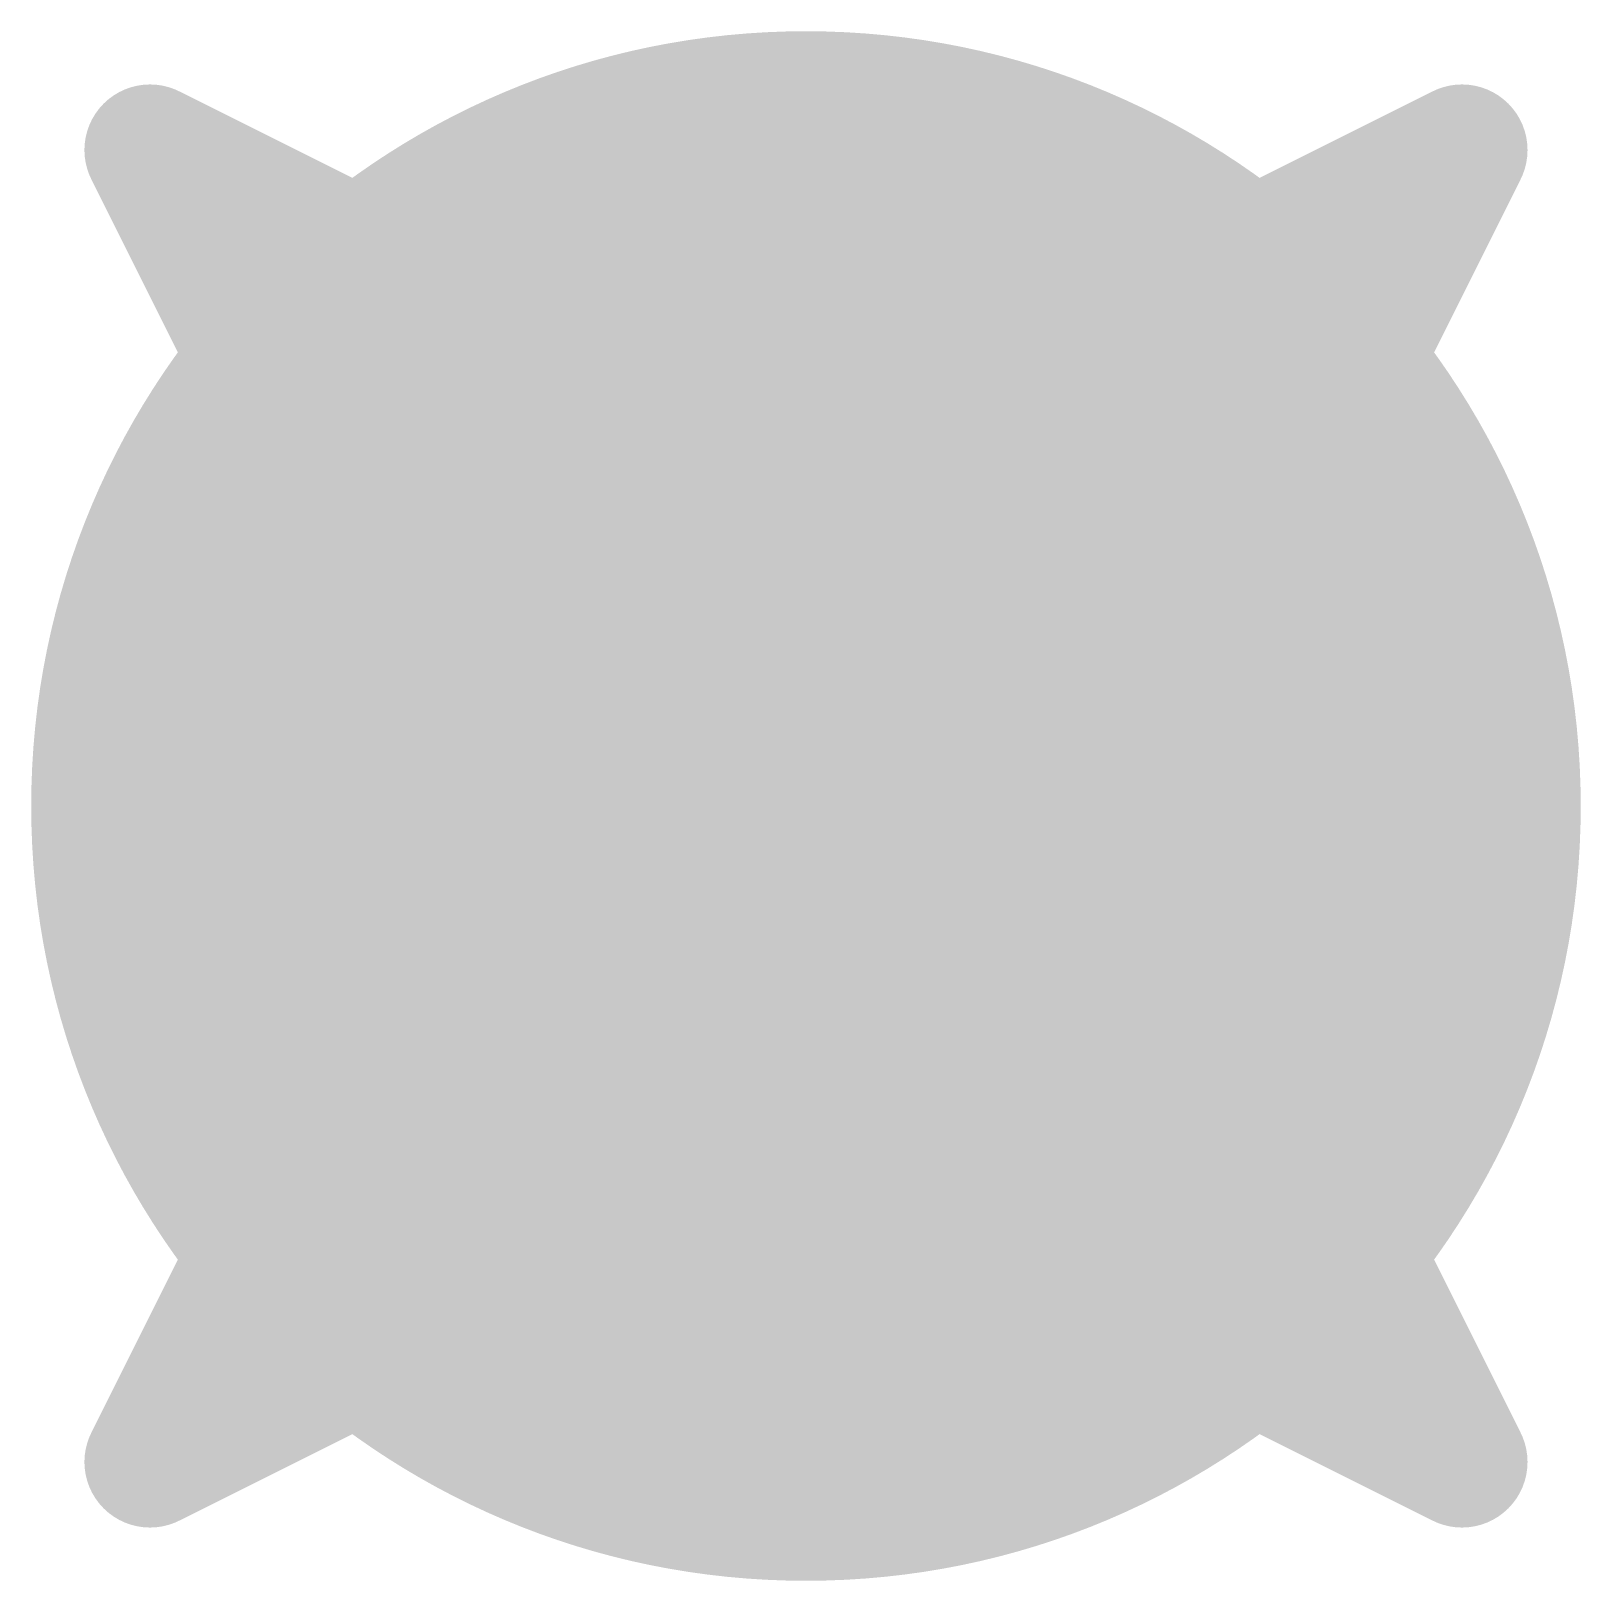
# Model space of a CAD drawing. Header units: inches. Extents: x -0.03 to 9.71, y 0.01 to 4.44.
# Drawn here: x 3.6496 to 3.67323, y 2.2126 to 2.23622 of the extents above; entities that cross this region are included whole.
import ezdxf

# ---------------------------------------------------------------- set-up
doc = ezdxf.new("R2010")
doc.units = ezdxf.units.IN
doc.header["$MEASUREMENT"] = 0
for name, color, linetype in [('Bottom Layer', 5, 'Continuous'), ('Drill Drawing', 1, 'Continuous'), ('Layer 1', 16, 'Continuous'), ('Layer 2', 76, 'Continuous'), ('Top Layer', 1, 'Continuous'), ('Via Holes', 16, 'Continuous')]:
    doc.layers.add(name, color=color, linetype=linetype)

msp = doc.modelspace()

# ---------------------------------------------------------------- hatches: boundary and pattern name
at = {"layer": 'Bottom Layer'}
h = msp.add_hatch(color=5, dxfattribs=at)
edge = h.paths.add_edge_path()
edge.add_arc((3.661417, 2.22441), 0.011811, 0, 360)
at = {"layer": 'Layer 1'}
h = msp.add_hatch(color=16, dxfattribs=at)
edge = h.paths.add_edge_path()
edge.add_arc((3.661417, 2.22441), 0.011811, 0, 360)
at = {"layer": 'Layer 2'}
h = msp.add_hatch(color=76, dxfattribs=at)
edge = h.paths.add_edge_path()
edge.add_arc((3.661417, 2.22441), 0.011811, 0, 360)
at = {"layer": 'Top Layer'}
h = msp.add_hatch(color=1, dxfattribs=at)
edge = h.paths.add_edge_path()
edge.add_arc((3.661417, 2.22441), 0.011811, 0, 360)
at = {"layer": 'Via Holes'}
h = msp.add_hatch(color=7, dxfattribs=at)
edge = h.paths.add_edge_path()
edge.add_arc((3.661417, 2.22441), 0.005906, 0, 360)

# ---------------------------------------------------------------- linework, layer by layer
at = {"layer": 'Drill Drawing'}
for points in [[(3.651417, 2.23441, 0.002, 0.002, 0), (3.661417, 2.22941, 0.002, 0.002, 0)], [(3.651417, 2.23441, 0.002, 0.002, 0), (3.656417, 2.22441, 0.002, 0.002, 0)], [(3.661417, 2.22941, 0.002, 0.002, 0), (3.671417, 2.23441, 0.002, 0.002, 0)], [(3.666417, 2.22441, 0.002, 0.002, 0), (3.671417, 2.23441, 0.002, 0.002, 0)], [(3.651417, 2.21441, 0.002, 0.002, 0), (3.656417, 2.22441, 0.002, 0.002, 0)], [(3.666417, 2.22441, 0.002, 0.002, 0), (3.671417, 2.21441, 0.002, 0.002, 0)], [(3.651417, 2.21441, 0.002, 0.002, 0), (3.661417, 2.21941, 0.002, 0.002, 0)], [(3.661417, 2.21941, 0.002, 0.002, 0), (3.671417, 2.21441, 0.002, 0.002, 0)]]:
    msp.add_lwpolyline(points, format="xyseb", dxfattribs=at)
for points in [[(3.650917, 2.23441, 0.001, 0.001, 1), (3.651917, 2.23441, 0.001, 0.001, 1)], [(3.650917, 2.23441, 0.001, 0.001, 1), (3.651917, 2.23441, 0.001, 0.001, 1)], [(3.670917, 2.23441, 0.001, 0.001, 1), (3.671917, 2.23441, 0.001, 0.001, 1)], [(3.670917, 2.23441, 0.001, 0.001, 1), (3.671917, 2.23441, 0.001, 0.001, 1)], [(3.660917, 2.22941, 0.001, 0.001, 1), (3.661917, 2.22941, 0.001, 0.001, 1)], [(3.660917, 2.22941, 0.001, 0.001, 1), (3.661917, 2.22941, 0.001, 0.001, 1)], [(3.655917, 2.22441, 0.001, 0.001, 1), (3.656917, 2.22441, 0.001, 0.001, 1)], [(3.655917, 2.22441, 0.001, 0.001, 1), (3.656917, 2.22441, 0.001, 0.001, 1)], [(3.665917, 2.22441, 0.001, 0.001, 1), (3.666917, 2.22441, 0.001, 0.001, 1)], [(3.665917, 2.22441, 0.001, 0.001, 1), (3.666917, 2.22441, 0.001, 0.001, 1)], [(3.660917, 2.21941, 0.001, 0.001, 1), (3.661917, 2.21941, 0.001, 0.001, 1)], [(3.660917, 2.21941, 0.001, 0.001, 1), (3.661917, 2.21941, 0.001, 0.001, 1)], [(3.650917, 2.21441, 0.001, 0.001, 1), (3.651917, 2.21441, 0.001, 0.001, 1)], [(3.650917, 2.21441, 0.001, 0.001, 1), (3.651917, 2.21441, 0.001, 0.001, 1)], [(3.670917, 2.21441, 0.001, 0.001, 1), (3.671917, 2.21441, 0.001, 0.001, 1)], [(3.670917, 2.21441, 0.001, 0.001, 1), (3.671917, 2.21441, 0.001, 0.001, 1)]]:
    msp.add_lwpolyline(points, format="xyseb", close=True, dxfattribs=at)

doc.saveas('drawing.dxf')
